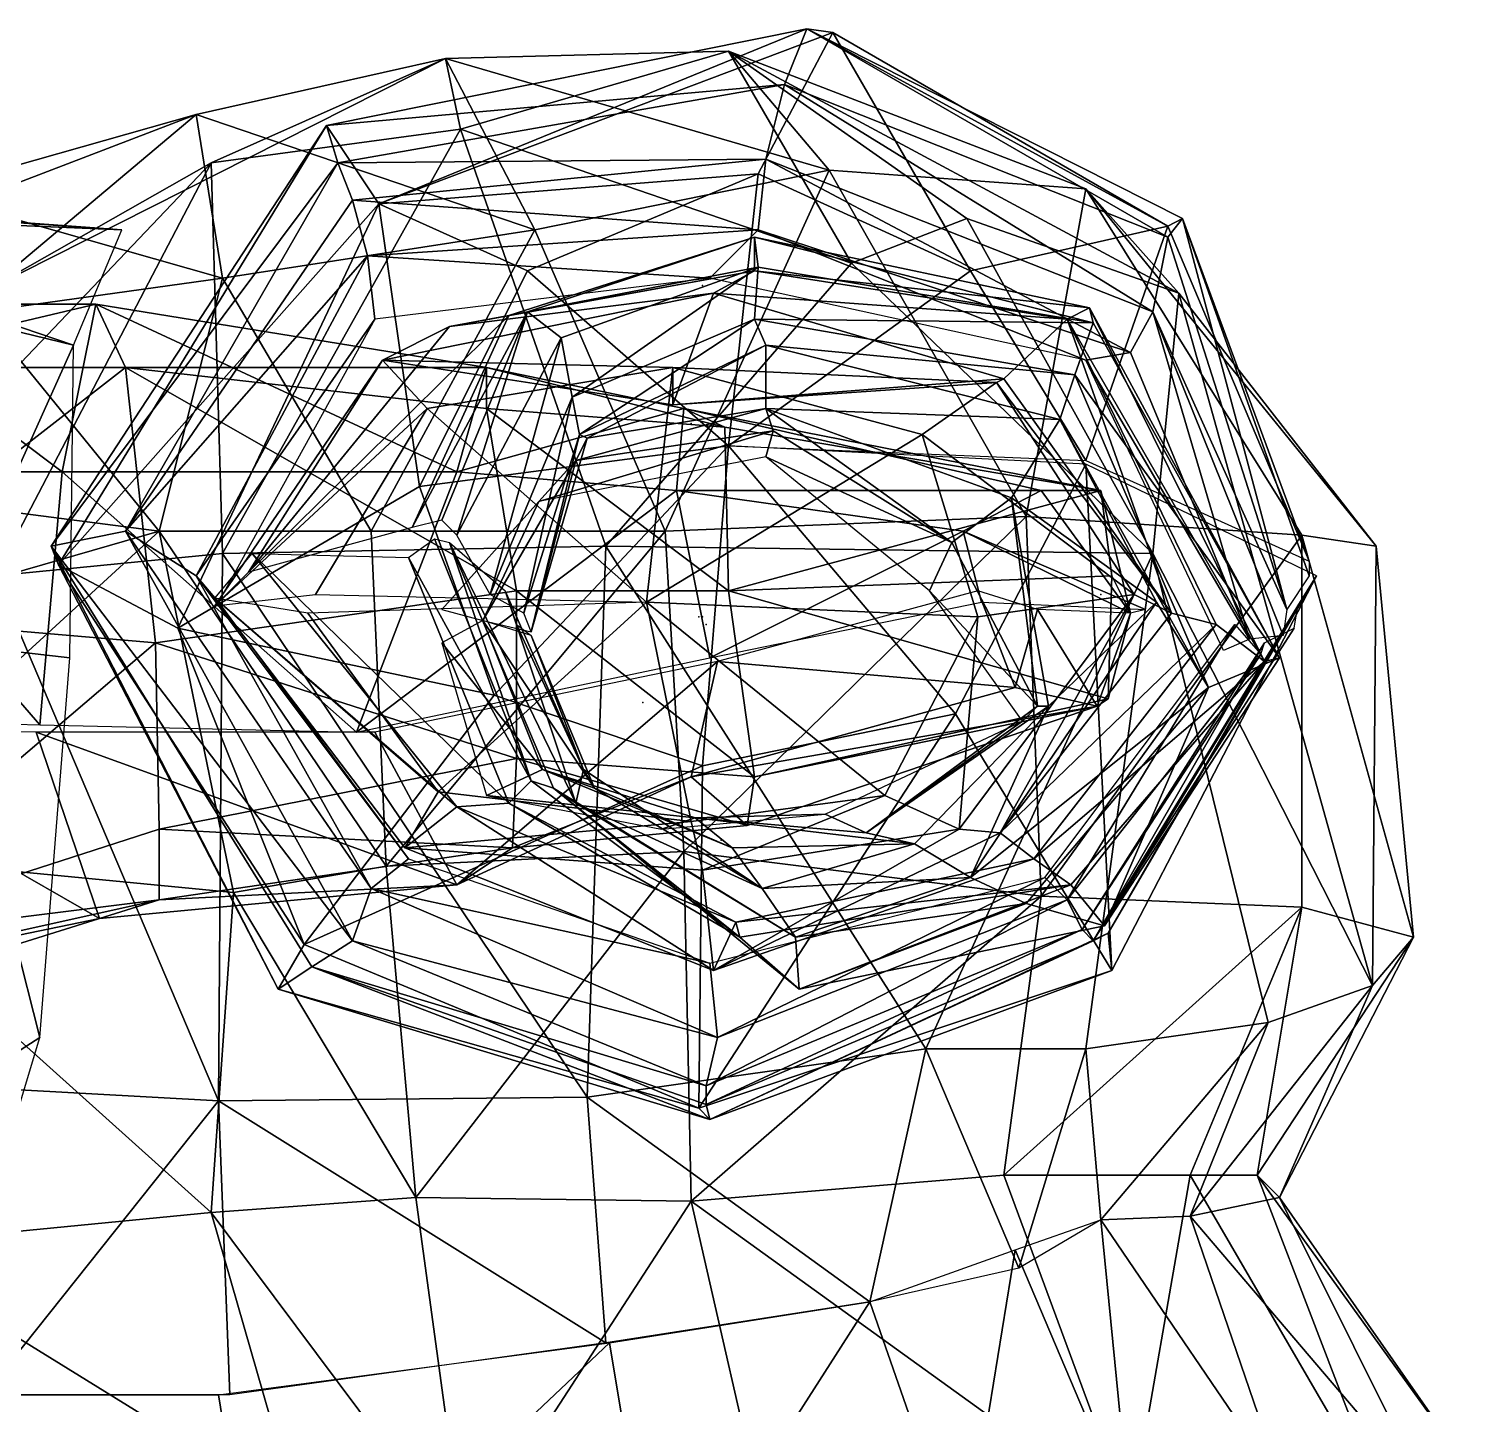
# Model space of a CAD drawing. Extents: x 4.9 to 9.1, y -6.1 to 13.5.
# Drawn here: x 7.938 to 8.583, y 9.948 to 10.564 of the extents above; entities that cross this region are included whole.
import ezdxf

# ---------------------------------------------------------------- set-up
doc = ezdxf.new("R2010")
doc.units = 0
doc.layers.get('0').update_dxf_attribs({"linetype": 'CONTINUOUS'})

msp = doc.modelspace()

# ---------------------------------------------------------------- linework, layer by layer
at = {"color": 0}
for p in [(8.24011, 10.44862, -2.50333), (8.23511, 10.38695, -2.505), (8.41844, 10.31028, -4.11167), (8.23844, 10.30028, -3.86167), (8.23844, 10.30028, -3.86167), (8.23844, 10.30028, -3.86167), (8.23844, 10.30028, -3.86167), (8.24011, 10.30028, -4.11167), (8.24178, 10.29695, -2.51167), (8.24178, 10.29695, -2.51167), (8.24178, 10.29695, -2.51167), (8.24178, 10.29695, -2.51167), (8.21344, 10.26195, -1.12), (8.21344, 10.26195, -1.12), (8.24844, 10.20028, -2.51667)]:
    msp.add_point(p, dxfattribs=at)
for points in [[(8.09511, 10.48528, -1.17833), (8.28678, 10.56362, -1.435), (8.07178, 10.52028, -1.41)], [(8.27678, 10.53862, -1.72333), (8.07178, 10.52028, -1.41), (8.28678, 10.56362, -1.435)], [(8.28678, 10.56362, -1.435), (8.09511, 10.48528, -1.17833), (8.29844, 10.56195, -1.2)], [(8.26511, 10.49862, -1.35167), (8.29844, 10.56195, -1.2), (8.09511, 10.48528, -1.17833)], [(8.29844, 10.56195, -1.2), (8.26511, 10.49862, -1.35167), (8.36011, 10.45528, -1.40167)], [(8.28678, 10.56362, -1.435), (8.44844, 10.47028, -1.75833), (8.27678, 10.53862, -1.72333)], [(8.28678, 10.56362, -1.435), (8.29844, 10.56195, -1.2), (8.44844, 10.47528, -1.26833)], [(8.44844, 10.47528, -1.26833), (8.45511, 10.47862, -1.52167), (8.28678, 10.56362, -1.435)], [(8.44844, 10.47028, -1.75833), (8.28678, 10.56362, -1.435), (8.45511, 10.47862, -1.52167)], [(8.36011, 10.45528, -1.40167), (8.44844, 10.47528, -1.26833), (8.29844, 10.56195, -1.2)], [(8.25178, 10.55362, -1.17), (8.12511, 10.55028, -1.03333), (8.29678, 10.50028, -0.91667)], [(8.12511, 10.55028, -1.03333), (8.25178, 10.55362, -1.17), (8.13178, 10.51862, -1.27)], [(8.30678, 10.45862, -1.33333), (8.13178, 10.51862, -1.27), (8.25178, 10.55362, -1.17)], [(8.29678, 10.50028, -0.91667), (8.41178, 10.49195, -1.05167), (8.25178, 10.55362, -1.17)], [(8.45344, 10.44528, -1.20167), (8.25178, 10.55362, -1.17), (8.41178, 10.49195, -1.05167)], [(8.25178, 10.55362, -1.17), (8.35844, 10.47862, -1.275), (8.30678, 10.45862, -1.33333)], [(8.25178, 10.55362, -1.17), (8.45344, 10.44528, -1.20167), (8.35844, 10.47862, -1.275)], [(8.12511, 10.55028, -1.03333), (7.92011, 10.44695, -1.00333), (8.01344, 10.52528, -0.91833)], [(7.92011, 10.44695, -1.00333), (8.12511, 10.55028, -1.03333), (8.02011, 10.50362, -1.16167)], [(8.12511, 10.55028, -1.03333), (8.01344, 10.52528, -0.91833), (8.16511, 10.47362, -0.80333)], [(8.13178, 10.51862, -1.27), (8.02011, 10.50362, -1.16167), (8.12511, 10.55028, -1.03333)], [(8.16511, 10.47362, -0.80333), (8.29678, 10.50028, -0.91667), (8.12511, 10.55028, -1.03333)], [(8.07178, 10.52028, -1.41), (8.27678, 10.53862, -1.72333), (8.07678, 10.50362, -1.70667)], [(8.26844, 10.50528, -1.96833), (8.07678, 10.50362, -1.70667), (8.27678, 10.53862, -1.72333)], [(8.27678, 10.53862, -1.72333), (8.44178, 10.43695, -1.95667), (8.26844, 10.50528, -1.96833)], [(8.44178, 10.43695, -1.95667), (8.27678, 10.53862, -1.72333), (8.44844, 10.47028, -1.75833)], [(8.01344, 10.52528, -0.91833), (7.79178, 10.44028, -0.88667), (7.89011, 10.49028, -0.78333)], [(7.79178, 10.44028, -0.88667), (8.01344, 10.52528, -0.91833), (7.92011, 10.44695, -1.00333)], [(8.01344, 10.52528, -0.91833), (7.89011, 10.49028, -0.78333), (8.02511, 10.45195, -0.68833)], [(7.94844, 10.33195, -1.75167), (7.95178, 10.32362, -1.48833), (8.07178, 10.52028, -1.41)], [(8.07178, 10.52028, -1.41), (8.07678, 10.50362, -1.70667), (7.94844, 10.33195, -1.75167)], [(8.09511, 10.48528, -1.17833), (8.07178, 10.52028, -1.41), (7.95178, 10.32362, -1.48833)], [(8.02511, 10.45195, -0.68833), (8.16511, 10.47362, -0.80333), (8.01344, 10.52528, -0.91833)], [(8.02011, 10.50362, -1.16167), (8.13178, 10.51862, -1.27), (8.02511, 10.32862, -1.36667)], [(8.19678, 10.33195, -1.43), (8.02511, 10.32862, -1.36667), (8.13178, 10.51862, -1.27)], [(8.13178, 10.51862, -1.27), (8.30678, 10.45862, -1.33333), (8.19678, 10.33195, -1.43)], [(8.02011, 10.50362, -1.16167), (7.82011, 10.29362, -1.08667), (7.92011, 10.44695, -1.00333)], [(7.82011, 10.29362, -1.08667), (8.02011, 10.50362, -1.16167), (7.92344, 10.31862, -1.245)], [(8.02511, 10.32862, -1.36667), (7.92344, 10.31862, -1.245), (8.02011, 10.50362, -1.16167)], [(7.98178, 10.33862, -1.985), (7.94844, 10.33195, -1.75167), (8.07678, 10.50362, -1.70667)], [(8.07678, 10.50362, -1.70667), (8.08344, 10.48695, -1.96167), (7.98178, 10.33862, -1.985)], [(8.07678, 10.50362, -1.70667), (8.26844, 10.50528, -1.96833), (8.08344, 10.48695, -1.96167)], [(8.26511, 10.47362, -2.175), (8.08344, 10.48695, -1.96167), (8.26844, 10.50528, -1.96833)], [(8.26844, 10.50528, -1.96833), (8.43178, 10.41862, -2.11333), (8.26511, 10.47362, -2.175)], [(8.43178, 10.41862, -2.11333), (8.26844, 10.50528, -1.96833), (8.44178, 10.43695, -1.95667)], [(8.09511, 10.48528, -1.17833), (8.16178, 10.45528, -1.37), (8.26511, 10.49862, -1.35167)], [(8.25178, 10.37695, -1.48167), (8.26511, 10.49862, -1.35167), (8.16178, 10.45528, -1.37)], [(8.29678, 10.50028, -0.91667), (8.16511, 10.47362, -0.80333), (8.22344, 10.33862, -0.74833)], [(8.22344, 10.33862, -0.74833), (8.38511, 10.34528, -0.84667), (8.29678, 10.50028, -0.91667)], [(8.25178, 10.37695, -1.48167), (8.36011, 10.45528, -1.40167), (8.26511, 10.49862, -1.35167)], [(8.41178, 10.49195, -1.05167), (8.29678, 10.50028, -0.91667), (8.38511, 10.34528, -0.84667)], [(7.71011, 10.49195, -0.46667), (7.98011, 10.47362, -0.64833), (7.93511, 10.47695, -0.7)], [(7.98011, 10.47362, -0.64833), (7.71011, 10.49195, -0.46667), (7.78178, 10.48195, -0.38667)], [(7.91678, 10.43695, -0.58333), (8.02511, 10.45195, -0.68833), (7.89011, 10.49028, -0.78333)], [(8.38511, 10.34528, -0.84667), (8.50844, 10.33695, -0.975), (8.41178, 10.49195, -1.05167)], [(8.54178, 10.33195, -1.1), (8.41178, 10.49195, -1.05167), (8.50844, 10.33695, -0.975)], [(8.41178, 10.49195, -1.05167), (8.54178, 10.33195, -1.1), (8.45344, 10.44528, -1.20167)], [(7.78178, 10.48195, -0.38667), (7.95844, 10.42195, -0.51833), (7.98011, 10.47362, -0.64833)], [(7.95844, 10.42195, -0.51833), (7.78178, 10.48195, -0.38667), (7.82844, 10.45362, -0.345)], [(7.95178, 10.32362, -1.48833), (8.00511, 10.29528, -1.295), (8.09511, 10.48528, -1.17833)], [(8.09011, 10.46195, -2.19167), (7.98178, 10.33862, -1.985), (8.08344, 10.48695, -1.96167)], [(8.11344, 10.35862, -1.40667), (8.09511, 10.48528, -1.17833), (8.00511, 10.29528, -1.295)], [(8.08344, 10.48695, -1.96167), (8.26511, 10.47362, -2.175), (8.09011, 10.46195, -2.19167)], [(8.09511, 10.48528, -1.17833), (8.11344, 10.35862, -1.40667), (8.16178, 10.45528, -1.37)], [(8.44178, 10.32862, -1.32833), (8.30678, 10.45862, -1.33333), (8.35844, 10.47862, -1.275)], [(8.44178, 10.32862, -1.32833), (8.35844, 10.47862, -1.275), (8.45344, 10.44528, -1.20167)], [(8.44844, 10.47528, -1.26833), (8.36011, 10.45528, -1.40167), (8.41178, 10.37028, -1.45833)], [(8.41178, 10.37028, -1.45833), (8.51178, 10.32528, -1.37333), (8.44844, 10.47528, -1.26833)], [(8.45511, 10.47862, -1.52167), (8.44844, 10.47528, -1.26833), (8.51178, 10.32528, -1.37333)], [(8.45511, 10.47862, -1.52167), (8.50178, 10.30362, -1.78333), (8.44844, 10.47028, -1.75833)], [(8.51178, 10.32528, -1.37333), (8.51178, 10.31862, -1.58833), (8.45511, 10.47862, -1.52167)], [(8.50178, 10.30362, -1.78333), (8.45511, 10.47862, -1.52167), (8.51178, 10.31862, -1.58833)], [(8.16511, 10.47362, -0.80333), (8.02511, 10.45195, -0.68833), (8.09178, 10.33862, -0.65167)], [(8.24344, 10.45195, -2.5), (8.09011, 10.46195, -2.19167), (8.26511, 10.47362, -2.175)], [(8.09178, 10.33862, -0.65167), (8.22344, 10.33862, -0.74833), (8.16511, 10.47362, -0.80333)], [(8.26344, 10.47028, -2.94667), (8.15344, 10.43528, -2.78833), (8.26344, 10.45528, -2.76)], [(8.15344, 10.43528, -2.78833), (8.26344, 10.47028, -2.94667), (8.16178, 10.43695, -2.95)], [(8.26511, 10.45695, -3.12167), (8.16178, 10.43695, -2.95), (8.26344, 10.47028, -2.94667)], [(8.26511, 10.47362, -2.175), (8.41178, 10.41528, -2.18333), (8.24344, 10.45195, -2.5)], [(8.26344, 10.45528, -2.76), (8.41344, 10.43862, -2.93333), (8.26344, 10.47028, -2.94667)], [(8.41511, 10.43195, -3.11833), (8.26344, 10.47028, -2.94667), (8.41344, 10.43862, -2.93333)], [(8.26344, 10.47028, -2.94667), (8.41511, 10.43195, -3.11833), (8.26511, 10.45695, -3.12167)], [(8.41178, 10.41528, -2.18333), (8.26511, 10.47362, -2.175), (8.43178, 10.41862, -2.11333)], [(8.44178, 10.43695, -1.95667), (8.44844, 10.47028, -1.75833), (8.50178, 10.30362, -1.78333)], [(7.98178, 10.33862, -1.985), (8.09011, 10.46195, -2.19167), (8.01344, 10.31862, -2.20167)], [(8.09344, 10.43362, -2.45), (8.01344, 10.31862, -2.20167), (8.09011, 10.46195, -2.19167)], [(8.09011, 10.46195, -2.19167), (8.24344, 10.45195, -2.5), (8.09344, 10.43362, -2.45)], [(8.16178, 10.43695, -2.95), (8.26511, 10.45695, -3.12167), (8.17678, 10.42528, -3.11833)], [(8.18178, 10.39862, -3.295), (8.17678, 10.42528, -3.11833), (8.26511, 10.45695, -3.12167)], [(8.26511, 10.45695, -3.12167), (8.26344, 10.43362, -3.30333), (8.18178, 10.39862, -3.295)], [(8.44178, 10.32862, -1.32833), (8.19678, 10.33195, -1.43), (8.30678, 10.45862, -1.33333)], [(8.26344, 10.43362, -3.30333), (8.26511, 10.45695, -3.12167), (8.41511, 10.43195, -3.11833)], [(7.95844, 10.42195, -0.51833), (7.82844, 10.45362, -0.345), (7.89844, 10.28862, -0.26333)], [(8.02511, 10.45195, -0.68833), (7.91678, 10.43695, -0.58333), (7.99678, 10.33862, -0.525)], [(7.99678, 10.33862, -0.525), (8.09178, 10.33862, -0.65167), (8.02511, 10.45195, -0.68833)], [(8.25178, 10.37695, -1.48167), (8.16178, 10.45528, -1.37), (8.11344, 10.35862, -1.40667)], [(8.26344, 10.45528, -2.76), (8.12678, 10.43028, -2.59167), (8.24511, 10.44528, -2.59833)], [(8.12678, 10.43028, -2.59167), (8.26344, 10.45528, -2.76), (8.15344, 10.43528, -2.78833)], [(8.24511, 10.44528, -2.59833), (8.40344, 10.43362, -2.75333), (8.26344, 10.45528, -2.76)], [(8.25178, 10.37695, -1.48167), (8.41178, 10.37028, -1.45833), (8.36011, 10.45528, -1.40167)], [(8.41344, 10.43862, -2.93333), (8.26344, 10.45528, -2.76), (8.40344, 10.43362, -2.75333)], [(8.24511, 10.44528, -2.59833), (8.09678, 10.41528, -2.45167), (8.22678, 10.39528, -2.43833)], [(8.09678, 10.41528, -2.45167), (8.24511, 10.44528, -2.59833), (8.12678, 10.43028, -2.59167)], [(8.22678, 10.39528, -2.43833), (8.37511, 10.40695, -2.57167), (8.24511, 10.44528, -2.59833)], [(8.40344, 10.43362, -2.75333), (8.24511, 10.44528, -2.59833), (8.37511, 10.40695, -2.57167)], [(8.45344, 10.44528, -1.20167), (8.54011, 10.13528, -1.185), (8.44178, 10.32862, -1.32833)], [(8.54011, 10.13528, -1.185), (8.45344, 10.44528, -1.20167), (8.54178, 10.33195, -1.1)], [(7.79178, 10.36528, -0.47167), (7.99678, 10.33862, -0.525), (7.91678, 10.43695, -0.58333)], [(7.95344, 10.36528, -3.98833), (7.85344, 10.44028, -4.09833), (7.84511, 10.36528, -4.04333)], [(7.84844, 10.41195, -4.14167), (7.96844, 10.44028, -4.06833), (7.98178, 10.41195, -4.13167)], [(7.96844, 10.44028, -4.06833), (7.84844, 10.41195, -4.14167), (7.85344, 10.44028, -4.09833)], [(7.85344, 10.44028, -4.09833), (7.95344, 10.36528, -3.98833), (7.96844, 10.44028, -4.06833)], [(8.13011, 10.36528, -3.91167), (7.96844, 10.44028, -4.06833), (7.95344, 10.36528, -3.98833)], [(7.96844, 10.44028, -4.06833), (8.13011, 10.36528, -3.91167), (8.14344, 10.41195, -4.02)], [(8.14344, 10.41195, -4.02), (7.98178, 10.41195, -4.13167), (7.96844, 10.44028, -4.06833)], [(8.16178, 10.43695, -2.95), (8.11011, 10.34028, -2.78167), (8.15344, 10.43528, -2.78833)], [(8.11011, 10.34028, -2.78167), (8.16178, 10.43695, -2.95), (8.12344, 10.34362, -2.945)], [(8.13011, 10.33695, -3.11333), (8.12344, 10.34362, -2.945), (8.16178, 10.43695, -2.95)], [(8.16178, 10.43695, -2.95), (8.17678, 10.42528, -3.11833), (8.13011, 10.33695, -3.11333)], [(8.40344, 10.43362, -2.75333), (8.49178, 10.28028, -2.91333), (8.41344, 10.43862, -2.93333)], [(8.49844, 10.28195, -3.09167), (8.41344, 10.43862, -2.93333), (8.49178, 10.28028, -2.91333)], [(8.41344, 10.43862, -2.93333), (8.49844, 10.28195, -3.09167), (8.41511, 10.43195, -3.11833)], [(8.44178, 10.43695, -1.95667), (8.48511, 10.29028, -2.07167), (8.43178, 10.41862, -2.11333)], [(8.50178, 10.30362, -1.78333), (8.50011, 10.29195, -1.95167), (8.44178, 10.43695, -1.95667)], [(8.48511, 10.29028, -2.07167), (8.44178, 10.43695, -1.95667), (8.50011, 10.29195, -1.95167)], [(8.01344, 10.31862, -2.20167), (8.09344, 10.43362, -2.45), (8.02344, 10.30695, -2.44167)], [(8.15344, 10.43528, -2.78833), (8.03678, 10.32028, -2.61333), (8.12678, 10.43028, -2.59167)], [(8.03678, 10.32028, -2.61333), (8.15344, 10.43528, -2.78833), (8.11011, 10.34028, -2.78167)], [(8.09678, 10.41528, -2.45167), (8.12678, 10.43028, -2.59167), (8.03678, 10.32028, -2.61333)], [(8.18511, 10.38195, -3.44333), (8.18178, 10.39862, -3.295), (8.26344, 10.43362, -3.30333)], [(8.26344, 10.43362, -3.30333), (8.26844, 10.42195, -3.45333), (8.18511, 10.38195, -3.44333)], [(8.41511, 10.43195, -3.11833), (8.40678, 10.40862, -3.305), (8.26344, 10.43362, -3.30333)], [(8.26844, 10.42195, -3.45333), (8.26344, 10.43362, -3.30333), (8.40678, 10.40862, -3.305)], [(8.40344, 10.43362, -2.75333), (8.37511, 10.40695, -2.57167), (8.45011, 10.30195, -2.56667)], [(8.45011, 10.30195, -2.56667), (8.47011, 10.29695, -2.77), (8.40344, 10.43362, -2.75333)], [(8.49178, 10.28028, -2.91333), (8.40344, 10.43362, -2.75333), (8.47011, 10.29695, -2.77)], [(8.40678, 10.40862, -3.305), (8.41511, 10.43195, -3.11833), (8.49844, 10.28195, -3.09167)], [(8.14511, 10.31028, -3.29), (8.13011, 10.33695, -3.11333), (8.17678, 10.42528, -3.11833)], [(8.17678, 10.42528, -3.11833), (8.18178, 10.39862, -3.295), (8.14511, 10.31028, -3.29)], [(7.89844, 10.28862, -0.26333), (7.95678, 10.28195, -0.37667), (7.95844, 10.42195, -0.51833)], [(8.18844, 10.38028, -3.59333), (8.18511, 10.38195, -3.44333), (8.26844, 10.42195, -3.45333)], [(8.26844, 10.42195, -3.45333), (8.26844, 10.39362, -3.61667), (8.18844, 10.38028, -3.59333)], [(8.40678, 10.40862, -3.305), (8.40011, 10.38862, -3.465), (8.26844, 10.42195, -3.45333)], [(8.26844, 10.39362, -3.61667), (8.26844, 10.42195, -3.45333), (8.40011, 10.38862, -3.465)], [(8.41178, 10.41528, -2.18333), (8.43178, 10.41862, -2.11333), (8.48511, 10.29028, -2.07167)], [(7.84011, 10.30195, -4.155), (7.98178, 10.41195, -4.13167), (7.99511, 10.28862, -4.12833)], [(7.98178, 10.41195, -4.13167), (7.84011, 10.30195, -4.155), (7.84844, 10.41195, -4.14167)], [(7.98178, 10.41195, -4.13167), (8.14344, 10.41195, -4.02), (8.14344, 10.39362, -4.10833)], [(7.98178, 10.41195, -4.13167), (8.14344, 10.39362, -4.10833), (8.15678, 10.31195, -4.11833)], [(8.15678, 10.31195, -4.11833), (7.99511, 10.28862, -4.12833), (7.98178, 10.41195, -4.13167)], [(8.11678, 10.39362, -2.36), (8.09678, 10.41528, -2.45167), (8.02178, 10.30528, -2.48333)], [(8.03678, 10.32028, -2.61333), (8.02178, 10.30528, -2.48333), (8.09678, 10.41528, -2.45167)], [(8.09678, 10.41528, -2.45167), (8.11678, 10.39362, -2.36), (8.22678, 10.41195, -2.34667)], [(8.22678, 10.41195, -2.34667), (8.22678, 10.39528, -2.43833), (8.09678, 10.41528, -2.45167)], [(8.21511, 10.30695, -2.29167), (8.22678, 10.41195, -2.34667), (8.11678, 10.39362, -2.36)], [(8.23178, 10.39362, -4.005), (8.14344, 10.41195, -4.02), (8.13011, 10.36528, -3.91167)], [(8.14344, 10.41195, -4.02), (8.23178, 10.39362, -4.005), (8.25011, 10.38528, -4.11833)], [(8.25011, 10.38528, -4.11833), (8.14344, 10.39362, -4.10833), (8.14344, 10.41195, -4.02)], [(8.21511, 10.30695, -2.29167), (8.33844, 10.38195, -2.33833), (8.22678, 10.41195, -2.34667)], [(8.37178, 10.40528, -2.41167), (8.22678, 10.41195, -2.34667), (8.33844, 10.38195, -2.33833)], [(8.22678, 10.41195, -2.34667), (8.37178, 10.40528, -2.41167), (8.22678, 10.39528, -2.43833)], [(8.48511, 10.29028, -2.07167), (8.47344, 10.28528, -2.10667), (8.41178, 10.41528, -2.18333)], [(8.37511, 10.40695, -2.57167), (8.22678, 10.39528, -2.43833), (8.37178, 10.40528, -2.41167)], [(8.33844, 10.38195, -2.33833), (8.43344, 10.31028, -2.42333), (8.37178, 10.40528, -2.41167)], [(8.37178, 10.40528, -2.41167), (8.45011, 10.30195, -2.56667), (8.37511, 10.40695, -2.57167)], [(8.45011, 10.30195, -2.56667), (8.37178, 10.40528, -2.41167), (8.43344, 10.31028, -2.42333)], [(8.40011, 10.38862, -3.465), (8.40678, 10.40862, -3.305), (8.46678, 10.26862, -3.30833)], [(8.49844, 10.28195, -3.09167), (8.46678, 10.26862, -3.30833), (8.40678, 10.40862, -3.305)], [(8.16011, 10.30195, -3.43833), (8.14511, 10.31028, -3.29), (8.18178, 10.39862, -3.295)], [(8.18178, 10.39862, -3.295), (8.18511, 10.38195, -3.44333), (8.16011, 10.30195, -3.43833)], [(8.02178, 10.30528, -2.48333), (8.06678, 10.31028, -2.37), (8.11678, 10.39362, -2.36)], [(8.21511, 10.30695, -2.29167), (8.11678, 10.39362, -2.36), (8.06678, 10.31028, -2.37)], [(8.13011, 10.36528, -3.91167), (8.22844, 10.35695, -3.86667), (8.23178, 10.39362, -4.005)], [(8.14344, 10.39362, -4.10833), (8.25011, 10.38528, -4.11833), (8.25178, 10.31195, -4.14167)], [(8.25178, 10.31195, -4.14167), (8.15678, 10.31195, -4.11833), (8.14344, 10.39362, -4.10833)], [(8.18344, 10.37028, -3.735), (8.18844, 10.38028, -3.59333), (8.26844, 10.39362, -3.61667)], [(8.26844, 10.39362, -3.61667), (8.27178, 10.38362, -3.75167), (8.18344, 10.37028, -3.735)], [(8.39178, 10.35695, -3.99167), (8.23178, 10.39362, -4.005), (8.22844, 10.35695, -3.86667)], [(8.23178, 10.39362, -4.005), (8.39178, 10.35695, -3.99167), (8.41844, 10.35695, -4.09833)], [(8.41844, 10.35695, -4.09833), (8.25011, 10.38528, -4.11833), (8.23178, 10.39362, -4.005)], [(8.40011, 10.38862, -3.465), (8.37844, 10.35362, -3.625), (8.26844, 10.39362, -3.61667)], [(8.35178, 10.33362, -3.75), (8.26844, 10.39362, -3.61667), (8.37844, 10.35362, -3.625)], [(8.26844, 10.39362, -3.61667), (8.35178, 10.33362, -3.75), (8.27178, 10.38362, -3.75167)], [(8.41844, 10.35695, -4.09833), (8.25178, 10.31195, -4.14167), (8.25011, 10.38528, -4.11833)], [(8.37844, 10.35362, -3.625), (8.40011, 10.38862, -3.465), (8.44344, 10.30695, -3.46667)], [(8.46678, 10.26862, -3.30833), (8.44344, 10.30695, -3.46667), (8.40011, 10.38862, -3.465)], [(8.16344, 10.29362, -3.58167), (8.16011, 10.30195, -3.43833), (8.18511, 10.38195, -3.44333)], [(8.18511, 10.38195, -3.44333), (8.18844, 10.38028, -3.59333), (8.16344, 10.29362, -3.58167)], [(8.18344, 10.37028, -3.735), (8.16344, 10.29362, -3.58167), (8.18844, 10.38028, -3.59333)], [(8.16678, 10.35195, -3.835), (8.18344, 10.37028, -3.735), (8.27178, 10.38362, -3.75167)], [(8.27178, 10.38362, -3.75167), (8.26844, 10.37195, -3.91333), (8.16678, 10.35195, -3.835)], [(8.21511, 10.30695, -2.29167), (8.36344, 10.30028, -2.33), (8.33844, 10.38195, -2.33833)], [(8.26844, 10.37195, -3.91333), (8.27178, 10.38362, -3.75167), (8.35178, 10.33362, -3.75)], [(8.43344, 10.31028, -2.42333), (8.33844, 10.38195, -2.33833), (8.36344, 10.30028, -2.33)], [(8.25178, 10.37695, -1.48167), (8.11344, 10.35862, -1.40667), (8.14678, 10.26528, -1.47667)], [(8.25178, 10.37695, -1.48167), (8.14678, 10.26528, -1.47667), (8.24011, 10.23362, -1.52167)], [(8.25178, 10.37695, -1.48167), (8.24011, 10.23362, -1.52167), (8.35344, 10.25695, -1.51833)], [(8.25178, 10.37695, -1.48167), (8.35344, 10.25695, -1.51833), (8.41178, 10.36862, -1.45833)], [(8.35178, 10.33362, -3.75), (8.34178, 10.31195, -3.83833), (8.26844, 10.37195, -3.91333)], [(7.99678, 10.33862, -0.525), (7.79178, 10.36528, -0.47167), (7.82344, 10.28862, -0.41667)], [(7.94344, 10.25195, -3.94667), (7.84511, 10.36528, -4.04333), (7.82011, 10.25528, -4.02833)], [(7.84511, 10.36528, -4.04333), (7.94344, 10.25195, -3.94667), (7.95344, 10.36528, -3.98833)], [(8.08511, 10.24862, -3.83), (7.95344, 10.36528, -3.98833), (7.94344, 10.25195, -3.94667)], [(7.95344, 10.36528, -3.98833), (8.08511, 10.24862, -3.83), (8.13011, 10.36528, -3.91167)], [(8.22844, 10.35695, -3.86667), (8.13011, 10.36528, -3.91167), (8.08511, 10.24862, -3.83)], [(8.16344, 10.29362, -3.58167), (8.18344, 10.37028, -3.735), (8.14178, 10.29862, -3.71667)], [(8.16678, 10.35195, -3.835), (8.14178, 10.29862, -3.71667), (8.18344, 10.37028, -3.735)], [(8.42344, 10.14195, -1.47667), (8.41178, 10.36862, -1.45833), (8.35344, 10.25695, -1.51833)], [(8.41178, 10.36862, -1.45833), (8.42344, 10.14195, -1.47667), (8.51511, 10.31862, -1.375)], [(8.00511, 10.29528, -1.295), (8.14678, 10.26528, -1.47667), (8.11344, 10.35862, -1.40667)], [(8.08511, 10.24862, -3.83), (8.24344, 10.28195, -3.71), (8.22844, 10.35695, -3.86667)], [(8.22844, 10.35695, -3.86667), (8.35678, 10.33862, -3.845), (8.39178, 10.35695, -3.99167)], [(8.35678, 10.33862, -3.845), (8.22844, 10.35695, -3.86667), (8.24344, 10.28195, -3.71)], [(8.25178, 10.31195, -4.14167), (8.41844, 10.35695, -4.09833), (8.42344, 10.31862, -4.115)], [(8.37844, 10.35362, -3.625), (8.39011, 10.26028, -3.735), (8.35178, 10.33362, -3.75)], [(8.43178, 10.30195, -3.99), (8.39178, 10.35695, -3.99167), (8.35678, 10.33862, -3.845)], [(8.44344, 10.30695, -3.46667), (8.39511, 10.26028, -3.60667), (8.37844, 10.35362, -3.625)], [(8.39011, 10.26028, -3.735), (8.37844, 10.35362, -3.625), (8.39511, 10.26028, -3.60667)], [(8.43178, 10.30195, -3.99), (8.41844, 10.35695, -4.09833), (8.39178, 10.35695, -3.99167)], [(8.43178, 10.30195, -3.99), (8.42344, 10.31862, -4.115), (8.41844, 10.35695, -4.09833)], [(8.14178, 10.29862, -3.71667), (8.16678, 10.35195, -3.835), (8.12344, 10.30362, -3.785)], [(8.38511, 10.34528, -0.84667), (8.22344, 10.33862, -0.74833), (8.23178, 10.19528, -0.75833)], [(8.23178, 10.19528, -0.75833), (8.39178, 10.17528, -0.84833), (8.38511, 10.34528, -0.84667)], [(8.50844, 10.33695, -0.975), (8.38511, 10.34528, -0.84667), (8.39178, 10.17528, -0.84833)], [(7.99678, 10.33862, -0.525), (7.82344, 10.28862, -0.41667), (7.84011, 10.19528, -0.36)], [(7.84011, 10.19528, -0.36), (8.03011, 10.17695, -0.50667), (7.99678, 10.33862, -0.525)], [(7.94844, 10.33195, -1.75167), (7.98178, 10.33862, -1.985), (8.08344, 10.15528, -2.01667)], [(8.09178, 10.17862, -2.21), (8.08344, 10.15528, -2.01667), (7.98178, 10.33862, -1.985)], [(7.98178, 10.33862, -1.985), (8.01344, 10.31862, -2.20167), (8.09178, 10.17862, -2.21)], [(8.09844, 10.18862, -0.64167), (7.99678, 10.33862, -0.525), (8.03011, 10.17695, -0.50667)], [(7.99678, 10.33862, -0.525), (8.09844, 10.18862, -0.64167), (8.09178, 10.33862, -0.65167)], [(8.22344, 10.33862, -0.74833), (8.09178, 10.33862, -0.65167), (8.09844, 10.18862, -0.64167)], [(8.09844, 10.18862, -0.64167), (8.23178, 10.19528, -0.75833), (8.22344, 10.33862, -0.74833)], [(8.10844, 10.32695, -2.79), (8.12011, 10.33528, -2.94333), (8.16344, 10.22695, -2.94167)], [(8.12678, 10.33362, -3.11167), (8.16344, 10.22695, -2.94167), (8.12011, 10.33528, -2.94333)], [(8.16344, 10.22695, -2.94167), (8.12678, 10.33362, -3.11167), (8.17344, 10.22362, -3.10167)], [(8.18344, 10.21695, -3.29), (8.17344, 10.22362, -3.10167), (8.12678, 10.33362, -3.11167)], [(8.12678, 10.33362, -3.11167), (8.15178, 10.31195, -3.295), (8.18344, 10.21695, -3.29)], [(8.24344, 10.28195, -3.71), (8.36511, 10.30695, -3.765), (8.35678, 10.33862, -3.845)], [(8.34178, 10.31195, -3.83833), (8.35178, 10.33362, -3.75), (8.39011, 10.26028, -3.735)], [(8.35678, 10.33862, -3.845), (8.43844, 10.30362, -4.075), (8.43178, 10.30195, -3.99)], [(8.43844, 10.30362, -4.075), (8.35678, 10.33862, -3.845), (8.36511, 10.30695, -3.765)], [(8.39178, 10.17528, -0.84833), (8.50844, 10.17028, -0.965), (8.50844, 10.33695, -0.975)], [(8.55844, 10.15695, -1.06833), (8.50844, 10.33695, -0.975), (8.50844, 10.17028, -0.965)], [(8.50844, 10.33695, -0.975), (8.55844, 10.15695, -1.06833), (8.54178, 10.33195, -1.1)], [(7.92344, 10.31862, -1.245), (8.02511, 10.32862, -1.36667), (8.02344, 10.08362, -1.37167)], [(7.94844, 10.33195, -1.75167), (8.05011, 10.13362, -1.60333), (7.95178, 10.32362, -1.48833)], [(8.05011, 10.13362, -1.60333), (7.94844, 10.33195, -1.75167), (8.06511, 10.14362, -1.81333)], [(8.08344, 10.15528, -2.01667), (8.06511, 10.14362, -1.81333), (7.94844, 10.33195, -1.75167)], [(8.02178, 10.30862, -2.48333), (8.03844, 10.32862, -2.61333), (8.13011, 10.21528, -2.60833)], [(8.18844, 10.08528, -1.41833), (8.02344, 10.08362, -1.37167), (8.02511, 10.32862, -1.36667)], [(8.02511, 10.32862, -1.36667), (8.19678, 10.33195, -1.43), (8.18844, 10.08528, -1.41833)], [(8.15344, 10.21695, -2.77167), (8.13011, 10.21528, -2.60833), (8.03844, 10.32862, -2.61333)], [(8.03844, 10.32862, -2.61333), (8.10844, 10.32695, -2.79), (8.15344, 10.21695, -2.77167)], [(8.16344, 10.22695, -2.94167), (8.15344, 10.21695, -2.77167), (8.10844, 10.32695, -2.79)], [(8.34011, 10.10695, -1.38667), (8.18844, 10.08528, -1.41833), (8.19678, 10.33195, -1.43)], [(8.19678, 10.33195, -1.43), (8.44178, 10.32862, -1.32833), (8.34011, 10.10695, -1.38667)], [(8.41178, 10.10695, -1.345), (8.34011, 10.10695, -1.38667), (8.44178, 10.32862, -1.32833)], [(8.44178, 10.32862, -1.32833), (8.49344, 10.11862, -1.27), (8.41178, 10.10695, -1.345)], [(8.49344, 10.11862, -1.27), (8.44178, 10.32862, -1.32833), (8.54011, 10.13528, -1.185)], [(8.54011, 10.13528, -1.185), (8.54178, 10.33195, -1.1), (8.55844, 10.15695, -1.06833)], [(7.95178, 10.32362, -1.48833), (8.06178, 10.15362, -1.38667), (8.00511, 10.29528, -1.295)], [(8.06178, 10.15362, -1.38667), (7.95178, 10.32362, -1.48833), (8.05011, 10.13362, -1.60333)], [(8.02344, 10.08362, -1.37167), (7.90178, 10.09028, -1.26833), (7.92344, 10.31862, -1.245)], [(8.10844, 10.19195, -2.47), (8.09178, 10.17862, -2.21), (8.01344, 10.31862, -2.20167)], [(8.01344, 10.31862, -2.20167), (8.02344, 10.30695, -2.44167), (8.10844, 10.19195, -2.47)], [(8.25178, 10.31195, -4.14167), (8.42344, 10.31862, -4.115), (8.42178, 10.26362, -4.09167)], [(8.42178, 10.15862, -1.65667), (8.51511, 10.31862, -1.375), (8.42344, 10.14195, -1.47667)], [(8.51511, 10.31862, -1.375), (8.42178, 10.15862, -1.65667), (8.50678, 10.30528, -1.58)], [(8.43178, 10.30195, -3.99), (8.42178, 10.26362, -4.09167), (8.42344, 10.31862, -4.115)], [(7.99511, 10.28862, -4.12833), (8.15678, 10.31195, -4.11833), (8.15678, 10.23695, -4.09833)], [(8.02178, 10.30862, -2.48333), (8.12178, 10.22195, -2.365), (8.06344, 10.30195, -2.36833)], [(8.12178, 10.22195, -2.365), (8.02178, 10.30862, -2.48333), (8.10678, 10.19695, -2.47)], [(8.13011, 10.21528, -2.60833), (8.10678, 10.19695, -2.47), (8.02178, 10.30862, -2.48333)], [(8.18678, 10.23195, -3.43667), (8.18344, 10.21695, -3.29), (8.15178, 10.31195, -3.295)], [(8.15178, 10.31195, -3.295), (8.15678, 10.29695, -3.43667), (8.18678, 10.23195, -3.43667)], [(8.15678, 10.31195, -4.11833), (8.25178, 10.31195, -4.14167), (8.26344, 10.22862, -4.12)], [(8.26344, 10.22862, -4.12), (8.15678, 10.23695, -4.09833), (8.15678, 10.31195, -4.11833)], [(8.24678, 10.28028, -3.71), (8.38011, 10.26862, -3.82667), (8.36344, 10.31195, -3.76833)], [(8.42178, 10.26362, -4.09167), (8.26344, 10.22862, -4.12), (8.25178, 10.31195, -4.14167)], [(8.39011, 10.26028, -3.735), (8.38344, 10.25362, -3.81167), (8.34178, 10.31195, -3.83833)], [(8.36344, 10.30028, -2.33), (8.35511, 10.20528, -2.42), (8.43344, 10.31028, -2.42333)], [(8.37344, 10.20362, -2.59833), (8.43344, 10.31028, -2.42333), (8.35511, 10.20528, -2.42)], [(8.39011, 10.30362, -3.83167), (8.36344, 10.31195, -3.76833), (8.38011, 10.26862, -3.82667)], [(8.43344, 10.31028, -2.42333), (8.37344, 10.20362, -2.59833), (8.45011, 10.30195, -2.56667)], [(7.99511, 10.28862, -4.12833), (7.83678, 10.15362, -4.16667), (7.84011, 10.30195, -4.155)], [(8.21511, 10.30695, -2.29167), (8.06344, 10.30195, -2.36833), (8.12178, 10.22195, -2.365)], [(8.21511, 10.30695, -2.29167), (8.12178, 10.22195, -2.365), (8.23511, 10.20862, -2.35)], [(8.21511, 10.30695, -2.29167), (8.32178, 10.22028, -2.34333), (8.36344, 10.30028, -2.33)], [(8.21511, 10.30695, -2.29167), (8.23511, 10.20862, -2.35), (8.32178, 10.22028, -2.34333)], [(8.46678, 10.26862, -3.30833), (8.36011, 10.18362, -3.44667), (8.44344, 10.30695, -3.46667)], [(8.39511, 10.26028, -3.60667), (8.44344, 10.30695, -3.46667), (8.36011, 10.18362, -3.44667)], [(8.47011, 10.29695, -2.77), (8.45011, 10.30195, -2.56667), (8.37344, 10.20362, -2.59833)], [(8.39011, 10.30362, -3.83167), (8.38011, 10.26862, -3.82667), (8.41678, 10.26028, -3.99833)], [(8.41678, 10.26028, -3.99833), (8.43178, 10.30195, -3.99), (8.39011, 10.30362, -3.83167)], [(8.41511, 10.15528, -1.83), (8.50678, 10.30528, -1.58), (8.42178, 10.15862, -1.65667)], [(8.50678, 10.30528, -1.58), (8.41511, 10.15528, -1.83), (8.50511, 10.29528, -1.77333)], [(8.43178, 10.30195, -3.99), (8.41678, 10.26028, -3.99833), (8.42178, 10.26362, -4.09167)], [(8.14678, 10.26528, -1.47667), (8.00511, 10.29528, -1.295), (8.06178, 10.15362, -1.38667)], [(8.12344, 10.28862, -3.78667), (8.16844, 10.23195, -3.73333), (8.14178, 10.29862, -3.72)], [(8.14178, 10.29862, -3.72), (8.19178, 10.22362, -3.57667), (8.16344, 10.29195, -3.58333)], [(8.19178, 10.22362, -3.57667), (8.14178, 10.29862, -3.72), (8.16844, 10.23195, -3.73333)], [(8.16344, 10.29195, -3.58333), (8.18678, 10.23195, -3.43667), (8.15678, 10.29695, -3.43667)], [(8.35511, 10.20528, -2.42), (8.36344, 10.30028, -2.33), (8.32178, 10.22028, -2.34333)], [(8.37344, 10.20362, -2.59833), (8.38844, 10.19195, -2.775), (8.47011, 10.29695, -2.77)], [(8.49178, 10.28028, -2.91333), (8.47011, 10.29695, -2.77), (8.38844, 10.19195, -2.775)], [(8.40344, 10.17362, -2.14), (8.39344, 10.18362, -2.26333), (8.47844, 10.29695, -2.105)], [(8.47844, 10.29695, -2.105), (8.49011, 10.28362, -2.06833), (8.40344, 10.17362, -2.14)], [(8.49178, 10.28862, -1.95167), (8.50511, 10.29528, -1.77333), (8.41511, 10.15528, -1.83)], [(7.83678, 10.15362, -4.16667), (7.99511, 10.28862, -4.12833), (7.99678, 10.20528, -4.12167)], [(7.89844, 10.28862, -0.26333), (7.94344, 10.11195, -0.36167), (7.95678, 10.28195, -0.37667)], [(7.94344, 10.11195, -0.36167), (7.89844, 10.28862, -0.26333), (7.90178, 10.08528, -0.26)], [(8.15678, 10.23695, -4.09833), (7.99678, 10.20528, -4.12167), (7.99511, 10.28862, -4.12833)], [(8.16844, 10.23195, -3.73333), (8.12344, 10.28862, -3.78667), (8.14344, 10.22028, -3.825)], [(8.18678, 10.23195, -3.43667), (8.16344, 10.29195, -3.58333), (8.19178, 10.22362, -3.57667)], [(8.41511, 10.15528, -1.83), (8.41011, 10.16028, -1.99167), (8.49178, 10.28862, -1.95167)], [(8.49011, 10.28362, -2.06833), (8.49178, 10.28862, -1.95167), (8.41011, 10.16028, -1.99167)], [(8.41011, 10.16028, -1.99167), (8.40344, 10.17362, -2.14), (8.49011, 10.28362, -2.06833)], [(8.49178, 10.28028, -2.91333), (8.42011, 10.16195, -3.095), (8.49844, 10.28195, -3.09167)], [(8.46678, 10.26862, -3.30833), (8.49844, 10.28195, -3.09167), (8.42011, 10.16195, -3.095)], [(8.24678, 10.28028, -3.71), (8.09344, 10.24862, -3.83), (8.13011, 10.18028, -3.9)], [(8.13011, 10.18028, -3.9), (8.23511, 10.22862, -3.85667), (8.24678, 10.28028, -3.71)], [(8.38011, 10.26862, -3.82667), (8.24678, 10.28028, -3.71), (8.23511, 10.22862, -3.85667)], [(8.38844, 10.19195, -2.775), (8.40511, 10.18028, -2.91833), (8.49178, 10.28028, -2.91333)], [(8.42011, 10.16195, -3.095), (8.49178, 10.28028, -2.91333), (8.40511, 10.18028, -2.91833)], [(8.23511, 10.22862, -3.85667), (8.41678, 10.26028, -3.99833), (8.38011, 10.26862, -3.82667)], [(8.36011, 10.18362, -3.44667), (8.46678, 10.26862, -3.30833), (8.38511, 10.17195, -3.29333)], [(8.42011, 10.16195, -3.095), (8.38511, 10.17195, -3.29333), (8.46678, 10.26862, -3.30833)], [(8.06178, 10.15362, -1.38667), (8.24011, 10.23362, -1.52167), (8.14678, 10.26528, -1.47667)], [(8.26344, 10.22862, -4.12), (8.42178, 10.26362, -4.09167), (8.41678, 10.26028, -3.99833)], [(8.41678, 10.26028, -3.99833), (8.23511, 10.22862, -3.85667), (8.26011, 10.20695, -4.03333)], [(8.23844, 10.08028, -1.47), (8.35344, 10.25695, -1.51833), (8.24011, 10.23362, -1.52167)], [(8.35344, 10.25695, -1.51833), (8.23844, 10.08028, -1.47), (8.42344, 10.14195, -1.47667)], [(8.41678, 10.26028, -3.99833), (8.26011, 10.20695, -4.03333), (8.26344, 10.22862, -4.12)], [(8.31344, 10.20362, -3.73167), (8.39511, 10.26028, -3.60667), (8.33511, 10.19862, -3.58333)], [(8.39511, 10.26028, -3.60667), (8.31344, 10.20362, -3.73167), (8.39011, 10.26028, -3.735)], [(8.38344, 10.25362, -3.81167), (8.39011, 10.26028, -3.735), (8.31344, 10.20362, -3.73167)], [(8.36011, 10.18362, -3.44667), (8.33511, 10.19862, -3.58333), (8.39511, 10.26028, -3.60667)], [(7.97011, 10.16528, -3.99833), (7.82178, 10.25028, -4.02667), (7.81678, 10.13362, -4.06667)], [(7.82178, 10.25028, -4.02667), (7.97011, 10.16528, -3.99833), (7.94178, 10.24862, -3.95167)], [(8.31344, 10.20362, -3.73167), (8.29511, 10.21195, -3.85333), (8.38344, 10.25362, -3.81167)], [(7.94178, 10.24862, -3.95167), (8.13011, 10.18028, -3.9), (8.09344, 10.24862, -3.83)], [(8.13011, 10.18028, -3.9), (7.94178, 10.24862, -3.95167), (7.97011, 10.16528, -3.99833)], [(7.99678, 10.20528, -4.12167), (8.15678, 10.23695, -4.09833), (8.15511, 10.19695, -4.05833)], [(8.26011, 10.20695, -4.03333), (8.15511, 10.19695, -4.05833), (8.15678, 10.23695, -4.09833)], [(8.15678, 10.23695, -4.09833), (8.26344, 10.22862, -4.12), (8.26011, 10.20695, -4.03333)], [(8.24011, 10.23362, -1.52167), (8.06178, 10.15362, -1.38667), (8.23844, 10.08028, -1.47)], [(8.14344, 10.22028, -3.825), (8.23678, 10.21028, -3.73167), (8.16844, 10.23195, -3.73333)], [(8.16844, 10.23195, -3.73333), (8.25344, 10.19695, -3.57833), (8.19178, 10.22362, -3.57667)], [(8.25344, 10.19695, -3.57833), (8.16844, 10.23195, -3.73333), (8.23678, 10.21028, -3.73167)], [(8.18344, 10.21695, -3.29), (8.18678, 10.23195, -3.43667), (8.26678, 10.17862, -3.43833)], [(8.19178, 10.22362, -3.57667), (8.26678, 10.17862, -3.43833), (8.18678, 10.23195, -3.43667)], [(8.23511, 10.22862, -3.85667), (8.13011, 10.18028, -3.9), (8.15511, 10.19695, -4.05833)], [(8.15344, 10.21695, -2.77167), (8.16344, 10.22695, -2.94167), (8.25678, 10.15695, -2.935)], [(8.15511, 10.19695, -4.05833), (8.26011, 10.20695, -4.03333), (8.23511, 10.22862, -3.85667)], [(8.17344, 10.22362, -3.10167), (8.25678, 10.15695, -2.935), (8.16344, 10.22695, -2.94167)], [(8.25678, 10.15695, -2.935), (8.17344, 10.22362, -3.10167), (8.28344, 10.13362, -3.095)], [(8.28178, 10.15695, -3.29), (8.28344, 10.13362, -3.095), (8.17344, 10.22362, -3.10167)], [(8.17344, 10.22362, -3.10167), (8.18344, 10.21695, -3.29), (8.28178, 10.15695, -3.29)], [(8.26678, 10.17862, -3.43833), (8.19178, 10.22362, -3.57667), (8.25344, 10.19695, -3.57833)], [(8.10678, 10.19695, -2.47), (8.23511, 10.20862, -2.35), (8.12178, 10.22195, -2.365)], [(8.13011, 10.21528, -2.60833), (8.15344, 10.21695, -2.77167), (8.25511, 10.16362, -2.76833)], [(8.23678, 10.21028, -3.73167), (8.14344, 10.22028, -3.825), (8.22178, 10.20528, -3.84833)], [(8.25678, 10.15695, -2.935), (8.25511, 10.16362, -2.76833), (8.15344, 10.21695, -2.77167)], [(8.26678, 10.17862, -3.43833), (8.28178, 10.15695, -3.29), (8.18344, 10.21695, -3.29)], [(8.24011, 10.18695, -2.44833), (8.32178, 10.22028, -2.34333), (8.23511, 10.20862, -2.35)], [(8.32178, 10.22028, -2.34333), (8.24011, 10.18695, -2.44833), (8.35511, 10.20528, -2.42)], [(8.10678, 10.19695, -2.47), (8.13011, 10.21528, -2.60833), (8.24511, 10.14195, -2.62)], [(8.25511, 10.16362, -2.76833), (8.24511, 10.14195, -2.62), (8.13011, 10.21528, -2.60833)], [(8.23678, 10.21028, -3.73167), (8.22178, 10.20528, -3.84833), (8.29511, 10.21195, -3.85333)], [(8.29511, 10.21195, -3.85333), (8.31344, 10.20362, -3.73167), (8.23678, 10.21028, -3.73167)], [(7.83678, 10.15362, -4.16667), (7.99678, 10.20528, -4.12167), (7.99678, 10.17362, -4.08667)], [(8.15511, 10.19695, -4.05833), (7.99678, 10.17362, -4.08667), (7.99678, 10.20528, -4.12167)], [(8.23511, 10.20862, -2.35), (8.10678, 10.19695, -2.47), (8.24011, 10.18695, -2.44833)], [(8.23678, 10.21028, -3.73167), (8.33511, 10.19862, -3.58333), (8.25344, 10.19695, -3.57833)], [(8.33511, 10.19862, -3.58333), (8.23678, 10.21028, -3.73167), (8.31344, 10.20362, -3.73167)], [(8.24511, 10.14195, -2.62), (8.35511, 10.20528, -2.42), (8.24011, 10.18695, -2.44833)], [(8.35511, 10.20528, -2.42), (8.24511, 10.14195, -2.62), (8.37344, 10.20362, -2.59833)], [(8.38844, 10.19195, -2.775), (8.37344, 10.20362, -2.59833), (8.24511, 10.14195, -2.62)], [(8.26678, 10.17862, -3.43833), (8.25344, 10.19695, -3.57833), (8.33511, 10.19862, -3.58333)], [(8.33511, 10.19862, -3.58333), (8.36011, 10.18362, -3.44667), (8.26678, 10.17862, -3.43833)], [(8.02011, 10.03362, -0.51667), (7.84011, 10.19528, -0.36), (7.86678, 10.01862, -0.39667)], [(7.84011, 10.19528, -0.36), (8.02011, 10.03362, -0.51667), (8.03011, 10.17695, -0.50667)], [(7.99678, 10.17362, -4.08667), (8.15511, 10.19695, -4.05833), (8.13011, 10.18028, -3.9)], [(8.09178, 10.17862, -2.21), (8.10844, 10.19195, -2.47), (8.24344, 10.14528, -2.51667)], [(8.23178, 10.19528, -0.75833), (8.09844, 10.18862, -0.64167), (8.11178, 10.04028, -0.64167)], [(8.24511, 10.14195, -2.62), (8.24011, 10.18695, -2.44833), (8.10678, 10.19695, -2.47)], [(8.11178, 10.04028, -0.64167), (8.23511, 10.03862, -0.75667), (8.23178, 10.19528, -0.75833)], [(8.39178, 10.17528, -0.84833), (8.23178, 10.19528, -0.75833), (8.23511, 10.03862, -0.75667)], [(8.24511, 10.14195, -2.62), (8.25511, 10.16362, -2.76833), (8.38844, 10.19195, -2.775)], [(8.40511, 10.18028, -2.91833), (8.38844, 10.19195, -2.775), (8.25511, 10.16362, -2.76833)], [(8.03011, 10.17695, -0.50667), (8.11178, 10.04028, -0.64167), (8.09844, 10.18862, -0.64167)], [(8.13011, 10.18028, -3.9), (7.97011, 10.16528, -3.99833), (7.99678, 10.17362, -4.08667)], [(8.08344, 10.15528, -2.01667), (8.09178, 10.17862, -2.21), (8.24678, 10.11195, -2.19333)], [(8.24344, 10.14528, -2.51667), (8.24678, 10.11195, -2.19333), (8.09178, 10.17862, -2.21)], [(8.24678, 10.11195, -2.19333), (8.24344, 10.14528, -2.51667), (8.39344, 10.18362, -2.26333)], [(8.39344, 10.18362, -2.26333), (8.40344, 10.17362, -2.14), (8.24678, 10.11195, -2.19333)], [(8.25511, 10.16362, -2.76833), (8.25678, 10.15695, -2.935), (8.40511, 10.18028, -2.91833)], [(8.28344, 10.13362, -3.095), (8.40511, 10.18028, -2.91833), (8.25678, 10.15695, -2.935)], [(8.28178, 10.15695, -3.29), (8.26678, 10.17862, -3.43833), (8.36011, 10.18362, -3.44667)], [(8.36011, 10.18362, -3.44667), (8.38511, 10.17195, -3.29333), (8.28178, 10.15695, -3.29)], [(8.40511, 10.18028, -2.91833), (8.28344, 10.13362, -3.095), (8.42011, 10.16195, -3.095)], [(7.81678, 10.13362, -4.06667), (7.99678, 10.17362, -4.08667), (7.97011, 10.16528, -3.99833)], [(7.99678, 10.17362, -4.08667), (7.81678, 10.13362, -4.06667), (7.83178, 10.12195, -4.12667)], [(7.99678, 10.17362, -4.08667), (7.83178, 10.12195, -4.12667), (7.83678, 10.15362, -4.16667)], [(8.11178, 10.04028, -0.64167), (8.03011, 10.17695, -0.50667), (8.02011, 10.03362, -0.51667)], [(8.23511, 10.03862, -0.75667), (8.37511, 10.05028, -0.88333), (8.39178, 10.17528, -0.84833)], [(8.40344, 10.17362, -2.14), (8.41011, 10.16028, -1.99167), (8.24178, 10.09028, -2.01167)], [(8.24178, 10.09028, -2.01167), (8.24678, 10.11195, -2.19333), (8.40344, 10.17362, -2.14)], [(8.28344, 10.13362, -3.095), (8.28178, 10.15695, -3.29), (8.38511, 10.17195, -3.29333)], [(8.38511, 10.17195, -3.29333), (8.42011, 10.16195, -3.095), (8.28344, 10.13362, -3.095)], [(8.50844, 10.17028, -0.965), (8.39178, 10.17528, -0.84833), (8.37511, 10.05028, -0.88333)], [(8.37511, 10.05028, -0.88333), (8.45844, 10.05028, -0.99667), (8.50844, 10.17028, -0.965)], [(8.48844, 10.05028, -1.04667), (8.50844, 10.17028, -0.965), (8.45844, 10.05028, -0.99667)], [(8.50844, 10.17028, -0.965), (8.48844, 10.05028, -1.04667), (8.55844, 10.15695, -1.06833)], [(8.41011, 10.16028, -1.99167), (8.41511, 10.15528, -1.83), (8.24178, 10.08195, -1.84667)], [(8.24178, 10.08195, -1.84667), (8.24178, 10.09028, -2.01167), (8.41011, 10.16028, -1.99167)], [(8.05011, 10.13362, -1.60333), (8.23844, 10.08028, -1.47), (8.06178, 10.15362, -1.38667)], [(8.06511, 10.14362, -1.81333), (8.08344, 10.15528, -2.01667), (8.24178, 10.09028, -2.01167)], [(8.24678, 10.11195, -2.19333), (8.24178, 10.09028, -2.01167), (8.08344, 10.15528, -2.01667)], [(8.24344, 10.07528, -1.67333), (8.24178, 10.08195, -1.84667), (8.41511, 10.15528, -1.83)], [(8.42344, 10.14195, -1.47667), (8.24344, 10.07528, -1.67333), (8.42178, 10.15862, -1.65667)], [(8.41511, 10.15528, -1.83), (8.42178, 10.15862, -1.65667), (8.24344, 10.07528, -1.67333)], [(8.49844, 10.04028, -1.14667), (8.55844, 10.15695, -1.06833), (8.48844, 10.05028, -1.04667)], [(8.55844, 10.15695, -1.06833), (8.49844, 10.04028, -1.14667), (8.54011, 10.13528, -1.185)], [(8.06511, 10.14362, -1.81333), (8.24344, 10.07528, -1.67333), (8.05011, 10.13362, -1.60333)], [(8.24344, 10.07528, -1.67333), (8.06511, 10.14362, -1.81333), (8.24178, 10.08195, -1.84667)], [(8.24178, 10.09028, -2.01167), (8.24178, 10.08195, -1.84667), (8.06511, 10.14362, -1.81333)], [(8.24344, 10.07528, -1.67333), (8.42344, 10.14195, -1.47667), (8.23844, 10.08028, -1.47)], [(8.23844, 10.08028, -1.47), (8.05011, 10.13362, -1.60333), (8.24344, 10.07528, -1.67333)], [(8.45844, 10.03195, -1.22667), (8.54011, 10.13528, -1.185), (8.49844, 10.04028, -1.14667)], [(8.54011, 10.13528, -1.185), (8.45844, 10.03195, -1.22667), (8.49344, 10.11862, -1.27)], [(8.41844, 10.03028, -1.26), (8.41178, 10.10695, -1.345), (8.49344, 10.11862, -1.27)], [(8.41844, 10.03028, -1.26), (8.49344, 10.11862, -1.27), (8.45844, 10.03195, -1.22667)], [(7.90178, 10.08528, -0.26), (7.90511, 9.98528, -0.39167), (7.94344, 10.11195, -0.36167)], [(8.18844, 10.08528, -1.41833), (8.34011, 10.10695, -1.38667), (8.31511, 9.99362, -1.32833)], [(8.38178, 10.00862, -1.29167), (8.31511, 9.99362, -1.32833), (8.34011, 10.10695, -1.38667)], [(8.34011, 10.10695, -1.38667), (8.41178, 10.10695, -1.345), (8.38178, 10.00862, -1.29167)], [(8.41844, 10.03028, -1.26), (8.38178, 10.00862, -1.29167), (8.41178, 10.10695, -1.345)], [(8.02344, 10.08362, -1.37167), (7.91844, 9.95195, -1.255), (7.90178, 10.09028, -1.26833)], [(7.91844, 9.95195, -1.255), (8.02344, 10.08362, -1.37167), (8.02844, 9.95195, -1.37167)], [(8.02344, 10.08362, -1.37167), (8.18844, 10.08528, -1.41833), (8.19678, 9.97528, -1.39833)], [(8.19678, 9.97528, -1.39833), (8.02844, 9.95195, -1.37167), (8.02344, 10.08362, -1.37167)], [(8.31511, 9.99362, -1.32833), (8.19678, 9.97528, -1.39833), (8.18844, 10.08528, -1.41833)], [(8.23511, 10.03862, -0.75667), (8.43178, 9.89695, -0.81), (8.37511, 10.05028, -0.88333)], [(8.45844, 10.05028, -0.99667), (8.37511, 10.05028, -0.88333), (8.43178, 9.89695, -0.81)], [(8.43178, 9.89695, -0.81), (8.54678, 9.89862, -0.92333), (8.45844, 10.05028, -0.99667)], [(8.48844, 10.05028, -1.04667), (8.45844, 10.05028, -0.99667), (8.54678, 9.89862, -0.92333)], [(8.54678, 9.89862, -0.92333), (8.58344, 9.91862, -1.025), (8.48844, 10.05028, -1.04667)], [(8.49844, 10.04028, -1.14667), (8.48844, 10.05028, -1.04667), (8.58344, 9.91862, -1.025)], [(8.02011, 10.03362, -0.51667), (8.13344, 9.88195, -0.625), (8.11178, 10.04028, -0.64167)], [(8.23511, 10.03862, -0.75667), (8.11178, 10.04028, -0.64167), (8.13344, 9.88195, -0.625)], [(8.13344, 9.88195, -0.625), (8.27011, 9.88528, -0.71), (8.23511, 10.03862, -0.75667)], [(8.43178, 9.89695, -0.81), (8.23511, 10.03862, -0.75667), (8.27011, 9.88528, -0.71)], [(8.45844, 10.03195, -1.22667), (8.49844, 10.04028, -1.14667), (8.56511, 9.90695, -1.18)], [(8.58344, 9.91862, -1.025), (8.56511, 9.90695, -1.18), (8.49844, 10.04028, -1.14667)], [(7.86678, 10.01862, -0.39667), (8.05844, 9.90028, -0.495), (8.02011, 10.03362, -0.51667)], [(8.13344, 9.88195, -0.625), (8.02011, 10.03362, -0.51667), (8.05844, 9.90028, -0.495)], [(8.41844, 10.03028, -1.26), (8.43178, 9.89528, -1.31333), (8.38011, 10.01695, -1.29167)], [(8.41844, 10.03028, -1.26), (8.45844, 10.03195, -1.22667), (8.50011, 9.91028, -1.265)], [(8.41844, 10.03028, -1.26), (8.50011, 9.91028, -1.265), (8.43178, 9.89528, -1.31333)], [(8.56511, 9.90695, -1.18), (8.50011, 9.91028, -1.265), (8.45844, 10.03195, -1.22667)], [(8.05844, 9.90028, -0.495), (7.86678, 10.01862, -0.39667), (7.89678, 9.88695, -0.365)], [(8.38011, 10.01695, -1.29167), (8.35678, 9.87362, -1.36833), (8.31511, 9.99362, -1.32833)], [(8.35678, 9.87362, -1.36833), (8.38011, 10.01695, -1.29167), (8.43178, 9.89528, -1.31333)], [(8.31511, 9.99362, -1.32833), (8.22011, 9.84528, -1.39167), (8.19844, 9.97528, -1.40667)], [(8.22011, 9.84528, -1.39167), (8.31511, 9.99362, -1.32833), (8.35678, 9.87362, -1.36833)], [(8.19844, 9.97528, -1.40667), (8.04344, 9.82862, -1.35167), (8.02344, 9.95195, -1.365)], [(8.04344, 9.82862, -1.35167), (8.19844, 9.97528, -1.40667), (8.22011, 9.84528, -1.39167)], [(8.04344, 9.82862, -1.35167), (7.93178, 9.82028, -1.24333), (7.91844, 9.95195, -1.255)], [(7.91844, 9.95195, -1.255), (8.02344, 9.95195, -1.365), (8.04344, 9.82862, -1.35167)]]:
    msp.add_3dface(points, dxfattribs=at)

doc.saveas('drawing.dxf')
